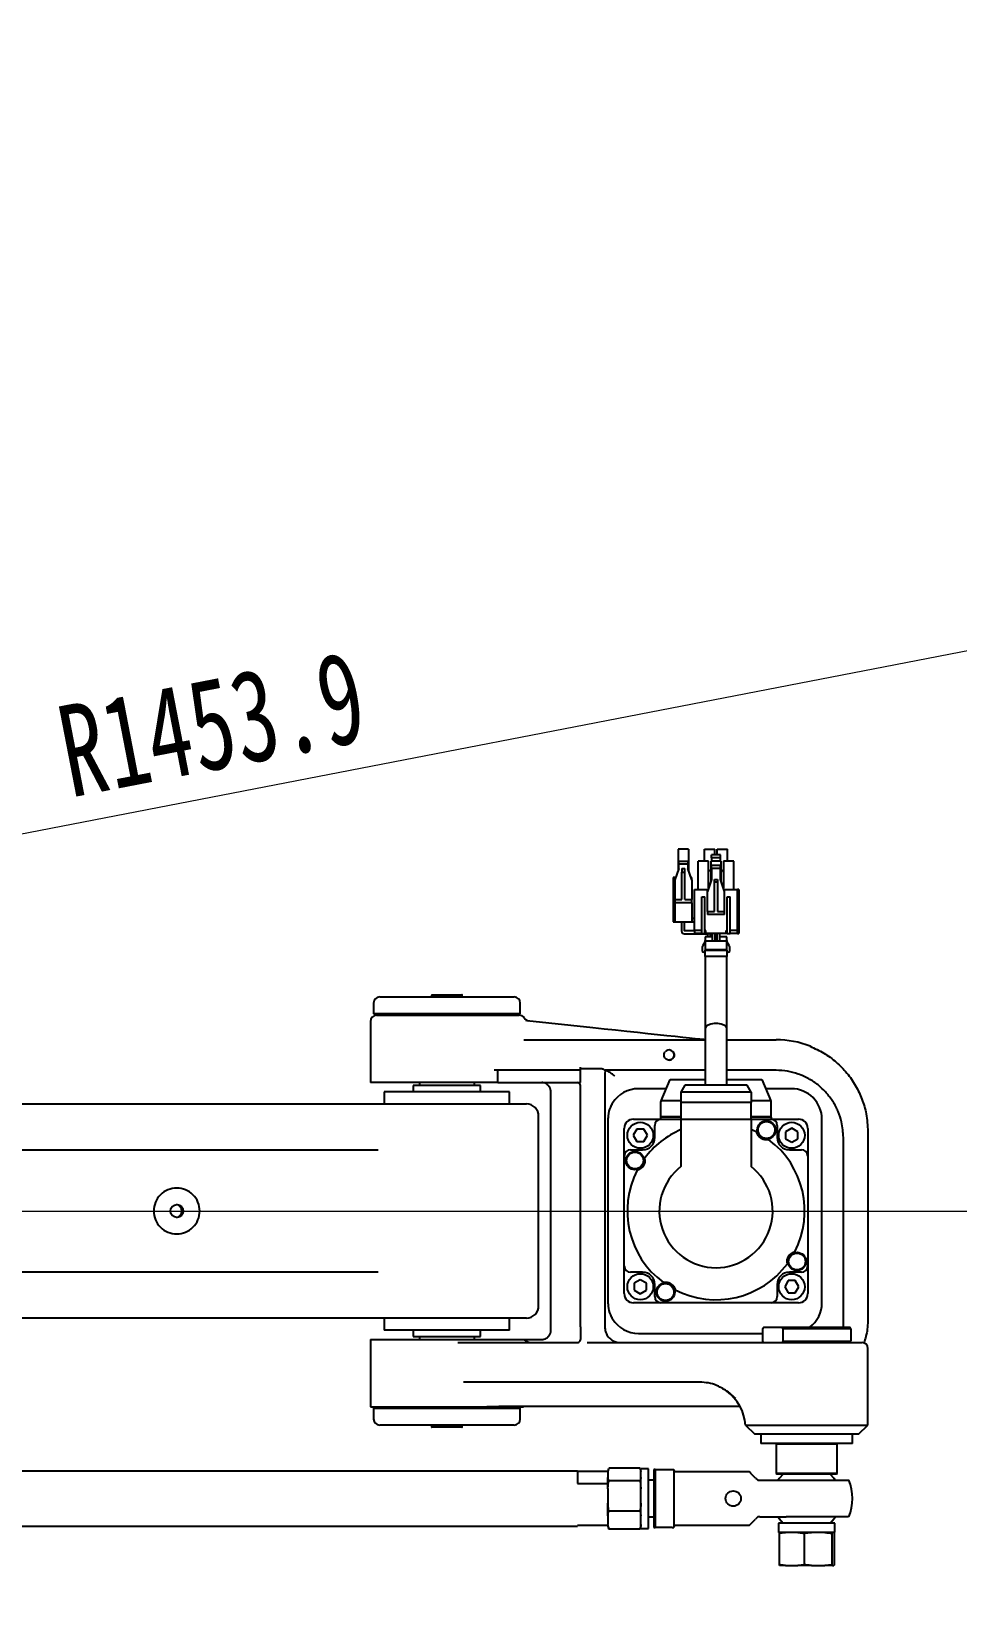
# Model space of a CAD drawing. Header units: millimetres. Extents: x 0 to 420, y 0 to 297.
# Drawn here: x 154.2 to 184.5, y 55.8 to 107.1 of the extents above; entities that cross this region are included whole.
import ezdxf

# ---------------------------------------------------------------- set-up
doc = ezdxf.new("R2010")
doc.units = ezdxf.units.MM
doc.layers.get('0').update_dxf_attribs({"lineweight": 18})
doc.layers.add('标注层', color=7, linetype='Continuous', lineweight=15)
doc.styles.add('SLDTEXTSTYLE6', font='', dxfattribs={"width": 0.7})
doc.styles.get('SLDTEXTSTYLE6').set_extended_font_data('宋体')
doc.dimstyles.new('SLDDIMSTYLE0', dxfattribs={"dimtxt": 3, "dimasz": 3, "dimexe": 0, "dimexo": 0.0625, "dimgap": 0.75, "dimtad": 1, "dimdec": 4, "dimlfac": 10, "dimzin": 12, "dimdsep": 46, "dimtxsty": 'SLDTEXTSTYLE6', "dimcen": 0.09, "dimdle": 6, "dimazin": 3, "dimtfac": 1, "dimtdec": 3, "dimtofl": 0, "dimtmove": 0, "dimatfit": 3, "dimfxl": 1, "dimfrac": 2, "dimtolj": 1, "dimarcsym": 0})
doc.dimstyles.new('SLDDIMSTYLE8', dxfattribs={"dimtxt": 3, "dimasz": 3, "dimexe": 0, "dimexo": 0.0625, "dimgap": 0.75, "dimtad": 1, "dimdec": 1, "dimlfac": 10, "dimrnd": 1e-09, "dimzin": 12, "dimdsep": 46, "dimtxsty": 'SLDTEXTSTYLE6', "dimcen": 0, "dimdle": 6, "dimadec": 0, "dimazin": 3, "dimtfac": 1, "dimtdec": 3, "dimtofl": 0, "dimtmove": 0, "dimatfit": 3, "dimfxl": 1, "dimfrac": 2, "dimtolj": 1, "dimarcsym": 0})

# ---------------------------------------------------------------- blocks, each defined once
blk = doc.blocks.new('*X27')
at = {"layer": '标注层', "transparency": 16777216}
blk.add_hatch(color=256, dxfattribs=at).paths.add_polyline_path([(233.011, 96.215), (229.978, 96.097), (230.154, 95.191)], flags=0)
blk.add_line((233.011, 96.215), (90.275, 68.561), dxfattribs=at)
at = {"layer": '标注层', "transparency": 16777216, "insert": (154.888, 85.018), "char_height": 3, "width": 21.26774, "attachment_point": 1, "rotation": 10.9646, "style": 'SLDTEXTSTYLE6'}
blk.add_mtext('R1453.9', dxfattribs=at)
blk = doc.blocks.new('*X28')
at = {"layer": '标注层', "transparency": 16777216}
for points in [[(64.149, 90.483), (66.517, 92.383), (65.836, 93.007)], [(124.38, 68.561), (124.71, 71.578), (123.788, 71.538)]]:
    blk.add_hatch(color=256, dxfattribs=at).paths.add_polyline_path(points, flags=0)
blk.add_arc((90.275, 68.561), 34.105, 0, 140, dxfattribs=at)
at = {"layer": '标注层', "transparency": 16777216, "insert": (99.161, 105.736), "char_height": 3, "width": 12.0331, "attachment_point": 1, "rotation": 340, "style": 'SLDTEXTSTYLE6'}
blk.add_mtext('140%%D', dxfattribs=at)
blk = doc.blocks.new('*X29')
at = {"layer": '标注层', "transparency": 16777216}
for points in [[(124.38, 68.561), (123.788, 65.584), (124.71, 65.544)], [(64.149, 46.639), (65.836, 44.115), (66.517, 44.739)]]:
    blk.add_hatch(color=256, dxfattribs=at).paths.add_polyline_path(points, flags=0)
blk.add_arc((90.275, 68.561), 34.105, 220, 360, dxfattribs=at)
at = {"layer": '标注层', "transparency": 16777216, "insert": (96.516, 38.654), "char_height": 3, "width": 12.0331, "attachment_point": 1, "rotation": 20, "style": 'SLDTEXTSTYLE6'}
blk.add_mtext('140%%D', dxfattribs=at)

msp = doc.modelspace()

# ---------------------------------------------------------------- linework, layer by layer
at = {"color": 161, "linetype": 'Continuous', "lineweight": 25, "true_color": 0x67adff}
for p, q in [((175.33315555, 80.39092346), (175.33315555, 79.6941541)), ((175.67815915, 80.39092346), (175.33315555, 80.39092346)), ((175.67815915, 80.39092346), (175.67815915, 79.69134673)), ((176.19515792, 80.00237941), (176.19515792, 80.39092346)), ((176.19515792, 80.39092346), (176.54065624, 80.39092346)), ((176.72515646, 80.21092339), (176.42516032, 80.21092339)), ((176.42516032, 80.11092394), (176.42516032, 80.21092339)), ((176.42516032, 80.11092394), (176.42516032, 80.00237941)), ((176.72515646, 80.11092394), (176.42516032, 80.11092394)), ((176.54065624, 80.21092339), (176.54065624, 80.39092346)), ((176.60966054, 80.21092339), (176.60966054, 80.39092346)), ((176.60966054, 80.39092346), (176.95515886, 80.39092346)), ((176.72515646, 80.11092394), (176.72515646, 80.21092339)), ((176.72515646, 80.00237941), (176.72515646, 80.11092394)), ((176.95515886, 80.00237941), (176.95515886, 80.39092346)), ((175.35515562, 79.75592389), (175.22515789, 79.39092367)), ((175.65515772, 79.9909234), (175.35515562, 79.9909234)), ((175.35515562, 79.90592345), (175.35515562, 79.9909234)), ((175.65515772, 79.90592345), (175.35515562, 79.90592345)), ((175.35515562, 79.75592389), (175.35515562, 79.90592345)), ((175.45516029, 79.75592389), (175.55515901, 79.75592389)), ((175.45516029, 79.75592389), (175.45516029, 79.64292391)), ((175.45516029, 79.64292391), (175.55515901, 79.64292391)), ((175.45516029, 78.74092384), (175.45516029, 79.64292391)), ((175.55515901, 79.64292391), (175.55515901, 79.75592389)), ((175.55515901, 78.74092384), (175.55515901, 79.64292391)), ((175.65515772, 79.9909234), (175.65515772, 79.90592345)), ((175.65515772, 79.90592345), (175.65515772, 79.75592389)), ((175.78515545, 79.39092367), (175.65515772, 79.75592389)), ((176.33265987, 80.00237941), (175.98865763, 80.00237941)), ((175.98865763, 79.07237931), (175.98865763, 80.00237941)), ((176.33265987, 79.11776378), (176.33265987, 80.00237941)), ((176.33265987, 79.64575364), (176.34616033, 79.66792359)), ((176.40265957, 79.73086014), (176.34616033, 79.66792359)), ((176.74765721, 80.00237941), (176.40265957, 80.00237941)), ((176.40265957, 80.00237941), (176.40265957, 79.33314814)), ((176.72515646, 79.85737919), (176.42516032, 79.85737919)), ((176.42516032, 79.75737899), (176.42516032, 79.85737919)), ((176.42516032, 79.75737899), (176.42516032, 79.40237894)), ((176.72515646, 79.75737899), (176.42516032, 79.75737899)), ((176.72515646, 79.75737899), (176.72515646, 79.85737919)), ((176.72515646, 79.40237894), (176.72515646, 79.75737899)), ((176.74765721, 79.33314814), (176.74765721, 80.00237941)), ((176.80415646, 79.66792359), (176.74765721, 79.73086014)), ((176.81765691, 79.64575364), (176.80415646, 79.66792359)), ((176.81765691, 80.00237941), (176.81765691, 79.11776378)), ((177.16165915, 80.00237941), (176.81765691, 80.00237941)), ((177.16165915, 79.07237931), (177.16165915, 80.00237941)), ((175.17515555, 79.46092337), (175.17515555, 78.02092358)), ((175.22515789, 79.46092337), (175.17515555, 79.46092337)), ((175.25009051, 79.46092337), (175.22515789, 79.46092337)), ((175.22515789, 79.39092367), (175.22515789, 79.46092337)), ((175.22515789, 79.39092367), (175.22515789, 78.74092384)), ((175.78515545, 79.46092337), (175.76022879, 79.46092337)), ((175.78515545, 79.39092367), (175.78515545, 79.46092337)), ((175.78515545, 79.39092367), (175.78515545, 78.74092384)), ((175.87515846, 79.07237931), (176.29515663, 79.07237931)), ((175.87515846, 77.73237898), (175.87515846, 79.07237931)), ((176.42516032, 79.40237894), (176.29515663, 79.00237962)), ((176.29515663, 79.07237931), (176.31790772, 79.07237931)), ((176.29515663, 79.00237962), (176.29515663, 79.07237931)), ((176.52515903, 79.31537925), (176.52515903, 79.40237894)), ((176.52515903, 79.40237894), (176.62515775, 79.40237894)), ((176.52515903, 78.35237905), (176.52515903, 79.31537925)), ((176.62515775, 79.31537925), (176.52515903, 79.31537925)), ((176.62515775, 79.40237894), (176.62515775, 79.31537925)), ((176.62515775, 79.31537925), (176.62515775, 78.35237905)), ((176.85516015, 79.00237962), (176.72515646, 79.40237894)), ((176.83240906, 79.07237931), (176.85516015, 79.07237931)), ((176.85516015, 79.00237962), (176.85516015, 79.07237931)), ((176.85516015, 79.07237931), (177.27515832, 79.07237931)), ((177.27515832, 77.73237898), (177.27515832, 79.07237931)), ((177.32516066, 79.07237931), (177.27515832, 79.07237931)), ((177.32516066, 79.07237931), (177.32516066, 77.63237952)), ((175.22515789, 78.74092384), (175.22515789, 78.64092364)), ((175.22515789, 78.74092384), (175.45516029, 78.74092384)), ((175.78515545, 78.64092364), (175.22515789, 78.64092364)), ((175.22515789, 78.64092364), (175.22515789, 78.02092358)), ((175.55515901, 78.74092384), (175.78515545, 78.74092384)), ((175.78515545, 78.64092364), (175.78515545, 78.74092384)), ((175.78515545, 78.64092364), (175.78515545, 78.02092358)), ((176.11215845, 78.83237897), (176.21215716, 78.83237897)), ((176.11215845, 78.78237962), (176.11215845, 78.83237897)), ((176.11215845, 77.63237952), (176.11215845, 78.78237962)), ((176.21215716, 78.78237962), (176.21215716, 78.83237897)), ((176.21215716, 77.63237952), (176.21215716, 78.78237962)), ((176.29515663, 78.35237905), (176.29515663, 79.00237962)), ((176.85516015, 78.35237905), (176.85516015, 79.00237962)), ((176.93815962, 78.83237897), (177.03815833, 78.83237897)), ((176.93815962, 78.78237962), (176.93815962, 78.83237897)), ((176.93815962, 77.63237952), (176.93815962, 78.78237962)), ((177.03815833, 78.78237962), (177.03815833, 78.83237897)), ((177.03815833, 77.63237952), (177.03815833, 78.78237962)), ((175.17515555, 78.02092358), (175.22515789, 78.02092358)), ((175.22515789, 78.02092358), (175.78515545, 78.02092358)), ((175.44815675, 78.02092358), (175.44815675, 77.72192358)), ((175.54815546, 77.72192358), (175.54815546, 78.02092358)), ((175.87515846, 78.12092378), (175.78515545, 78.12092378)), ((175.78515545, 78.02092358), (175.87515846, 78.02092358)), ((176.29515663, 78.35237905), (176.29515663, 78.25237959)), ((176.29515663, 78.35237905), (176.52515903, 78.35237905)), ((176.85516015, 78.25237959), (176.29515663, 78.25237959)), ((176.62515775, 78.35237905), (176.85516015, 78.35237905)), ((176.85516015, 78.25237959), (176.85516015, 78.35237905)), ((175.87515846, 77.72092371), (175.54915682, 77.72092371)), ((175.54915682, 77.62092351), (176.2991561, 77.62092351)), ((176.11215845, 77.73237898), (175.87515846, 77.73237898)), ((175.87515846, 77.73237898), (175.87515846, 77.63237952)), ((176.11215845, 77.63237952), (175.87515846, 77.63237952)), ((176.11215845, 77.63237952), (176.21215716, 77.63237952)), ((176.24516026, 77.73237898), (176.21215716, 77.73237898)), ((176.24516026, 77.63237952), (176.21215716, 77.63237952)), ((176.22515694, 77.52092331), (176.22515694, 77.40120142)), ((176.45015851, 77.52092331), (176.22515694, 77.52092331)), ((176.24516026, 77.63237952), (176.24516026, 77.73237898)), ((176.90515653, 77.63237952), (176.24516026, 77.63237952)), ((176.2991561, 77.62092351), (176.2991561, 77.63237952)), ((176.30015746, 77.62092351), (176.30015746, 77.52092331)), ((176.40015617, 77.62092351), (176.30015746, 77.62092351)), ((176.40015617, 77.62092351), (176.39950648, 77.63237952)), ((176.40015617, 77.52092331), (176.40015617, 77.62092351)), ((176.45015851, 77.63237952), (176.45015851, 77.38237902)), ((176.55015722, 77.38237902), (176.55015722, 77.63237952)), ((176.60015956, 77.52092331), (176.55015722, 77.52092331)), ((176.60015956, 77.63237952), (176.60015956, 77.38237902)), ((176.70015827, 77.38237902), (176.70015827, 77.63237952)), ((176.92515985, 77.52092331), (176.70015827, 77.52092331)), ((176.93815962, 77.73237898), (176.90515653, 77.73237898)), ((176.90515653, 77.63237952), (176.90515653, 77.73237898)), ((176.93815962, 77.63237952), (176.90515653, 77.63237952)), ((176.92515985, 77.40120142), (176.92515985, 77.52092331)), ((176.93815962, 77.63237952), (177.03815833, 77.63237952)), ((177.27515832, 77.73237898), (177.03815833, 77.73237898)), ((177.27515832, 77.63237952), (177.03815833, 77.63237952)), ((177.27515832, 77.63237952), (177.27515832, 77.73237898)), ((177.27515832, 77.63237952), (177.32516066, 77.63237952)), ((176.12515822, 77.19064578), (176.12515822, 77.07092389)), ((176.20836035, 77.3457311), (176.14195481, 77.24611609)), ((176.22515694, 77.09737941), (176.21515528, 77.08237915)), ((176.21515528, 77.08237915), (176.21515528, 76.88237949)), ((176.93515554, 77.08237915), (176.21515528, 77.08237915)), ((176.22515694, 77.38237902), (176.22515694, 77.09737941)), ((176.92515985, 77.38237902), (176.22515694, 77.38237902)), ((176.92515985, 77.09737941), (176.22515694, 77.09737941)), ((176.92515985, 77.09737941), (176.92515985, 77.38237902)), ((176.93515554, 77.08237915), (176.92515985, 77.09737941)), ((176.93515554, 76.88237949), (176.93515554, 77.08237915)), ((177.00836197, 77.24611609), (176.94195047, 77.3457311)), ((177.02515856, 77.07092389), (177.02515856, 77.19064578)), ((176.93515554, 76.88237949), (176.21515528, 76.88237949)), ((176.22515694, 76.88237949), (176.22515694, 74.6323794)), ((176.92515985, 74.6323794), (176.92515985, 76.88237949)), ((165.57515994, 75.56092366), (169.97515694, 75.56092366)), ((167.27515594, 75.62292366), (167.27515594, 75.56092366)), ((167.28515759, 75.63292383), (167.77512566, 75.63292383)), ((167.77512566, 75.63292383), (168.26515928, 75.63292383)), ((168.27515498, 75.56092366), (168.27515498, 75.62292366)), ((165.37515655, 75.360924), (165.37515655, 75.01092329)), ((170.17516032, 75.01092329), (165.37515655, 75.01092329)), ((165.47515527, 74.96092393), (169.91568342, 74.96092393)), ((166.77515641, 75.01092329), (166.77515641, 74.96092393)), ((168.77516046, 74.96092393), (168.77516046, 75.01092329)), ((169.91568342, 74.96092393), (170.05163566, 74.96092393)), ((170.17516032, 75.01092329), (170.17516032, 75.360924)), ((165.27515784, 74.76092353), (165.27515784, 72.76092357)), ((170.34914032, 74.7968994), (170.38727537, 74.78958405)), ((170.38727537, 74.78958405), (172.54724637, 74.55980144)), ((176.22515694, 74.6323794), (176.22515694, 74.541305)), ((176.22515694, 74.541305), (176.22515694, 72.67463691)), ((176.92515985, 74.541305), (176.92515985, 74.6323794)), ((176.92515985, 72.67463691), (176.92515985, 74.541305)), ((170.28530971, 74.1609238), (176.22515694, 74.1609238)), ((176.92515985, 74.1609238), (178.54085103, 74.1609238)), ((169.44458619, 72.76092357), (169.44458619, 73.16092364)), ((172.14084998, 73.16092364), (169.62726847, 73.16092364)), ((172.14084998, 73.16092364), (172.14084998, 73.265874)), ((172.85297647, 73.21272194), (172.14084998, 73.21272194)), ((172.14084998, 72.76092357), (172.14084998, 73.16092364)), ((172.94673458, 73.16092364), (172.94084564, 73.03649447)), ((172.94084564, 73.03649447), (172.94084564, 69.08935075)), ((176.22515694, 73.16092364), (172.94659749, 73.16092364)), ((172.94673458, 73.16092364), (172.95532361, 73.16092364)), ((174.78337422, 72.16092347), (175.07103816, 72.86092377)), ((175.07103816, 72.86092377), (176.22515694, 72.86092377)), ((178.54085103, 73.16092364), (176.92515985, 73.16092364)), ((176.92515985, 72.86092377), (178.07927862, 72.86092377)), ((178.07927862, 72.86092377), (178.3669366, 72.16092347)), ((169.44458619, 72.76092357), (165.27515784, 72.76092357)), ((165.72515503, 72.46092371), (165.72515503, 72.06092364)), ((169.82515589, 72.46092371), (165.72515503, 72.46092371)), ((166.6751577, 72.66092374), (166.6751577, 72.46092371)), ((168.87515918, 72.66092374), (166.6751577, 72.66092374)), ((166.87515512, 72.76092357), (166.87515512, 72.66092374)), ((168.67515579, 72.66092374), (168.67515579, 72.76092357)), ((168.87515918, 72.46092371), (168.87515918, 72.66092374)), ((169.44458619, 72.76092357), (172.14084998, 72.76092357)), ((169.82515589, 72.06092364), (169.82515589, 72.46092371)), ((171.17515937, 64.66092355), (171.17515937, 72.46092371)), ((172.14084998, 69.08935075), (172.14084998, 72.66092374)), ((174.94775787, 72.56092354), (174.04084936, 72.56092354)), ((175.55754915, 72.67463691), (175.43015614, 72.44165204)), ((177.72016064, 72.44165204), (175.43015614, 72.44165204)), ((175.43015614, 72.44165204), (175.43015614, 72.11092374)), ((177.59276763, 72.67463691), (175.55754915, 72.67463691)), ((177.72016064, 72.44165204), (177.59276763, 72.67463691)), ((177.72016064, 72.44165204), (177.72016064, 72.11092374)), ((179.04085055, 72.56092354), (178.20255891, 72.56092354)), ((132.5634344, 72.06092364), (164.69398275, 72.06092364)), ((164.69398275, 72.06092364), (165.80622927, 72.06092364)), ((165.80622927, 72.06092364), (170.37515775, 72.06092364)), ((174.78337422, 72.16092347), (174.7751607, 72.14092351)), ((174.7751607, 71.64092361), (174.7751607, 72.14092351)), ((175.43015614, 72.16092347), (174.78337422, 72.16092347)), ((177.72016064, 72.11092374), (175.43015614, 72.11092374)), ((175.43015614, 72.11092374), (175.43015614, 71.56092356)), ((178.3669366, 72.16092347), (177.72016064, 72.16092347)), ((177.72016064, 71.56092356), (177.72016064, 72.11092374)), ((178.37515608, 72.14092351), (178.3669366, 72.16092347)), ((178.37515608, 71.64092361), (178.37515608, 72.14092351)), ((170.77515856, 65.46092368), (170.77515856, 71.66092358)), ((173.04085031, 71.56092356), (173.04085031, 65.56092369)), ((173.87516037, 71.56092356), (174.7751607, 71.56092356)), ((174.57515732, 70.96092365), (174.57515732, 71.36092371)), ((175.43015614, 71.64092361), (174.7751607, 71.64092361)), ((174.7751607, 71.56092356), (174.7751607, 71.63092363)), ((175.43015614, 71.63092363), (174.7751607, 71.63092363)), ((174.7751607, 71.56092356), (175.43015614, 71.56092356)), ((174.7851564, 71.64092361), (174.7851564, 71.63092363)), ((175.43015614, 71.56092356), (175.43015614, 70.01881906)), ((175.43015614, 71.56092356), (177.72016064, 71.56092356)), ((178.37515608, 71.64092361), (177.72016064, 71.64092361)), ((178.37515608, 71.63092363), (177.72016064, 71.63092363)), ((177.72016064, 71.56092356), (177.72016064, 70.01881906)), ((177.72016064, 71.56092356), (178.37515608, 71.56092356)), ((178.36516038, 71.63092363), (178.36516038, 71.64092361)), ((178.37515608, 71.63092363), (178.37515608, 71.56092356)), ((178.37515608, 71.56092356), (179.27515641, 71.56092356)), ((178.57515946, 71.36092371), (178.57515946, 70.96092365)), ((180.0408496, 65.56092369), (180.0408496, 71.56092356)), ((173.57515827, 70.36092355), (173.57515827, 71.2609237)), ((173.98578659, 71.23411725), (173.87128607, 71.03579733)), ((173.87128607, 71.03579733), (173.98578659, 70.83747759)), ((174.21478168, 71.23411725), (173.98578659, 71.23411725)), ((173.98578659, 70.83747759), (174.21478168, 70.83747759)), ((174.3292822, 71.03579733), (174.21478168, 71.23411725)), ((174.21478168, 70.83747759), (174.3292822, 71.03579733)), ((179.05002967, 71.26479744), (178.85171309, 71.15029729)), ((178.85171309, 71.15029729), (178.85171309, 70.92129736)), ((178.85171309, 70.92129736), (179.05002967, 70.8067974)), ((179.2483522, 71.15029729), (179.05002967, 71.26479744)), ((179.05002967, 70.8067974), (179.2483522, 70.92129736)), ((179.2483522, 70.92129736), (179.2483522, 71.15029729)), ((179.57515851, 71.2609237), (179.57515851, 70.36092355)), ((180.74084655, 64.76092375), (180.74084655, 70.96092365)), ((181.54084817, 71.16092368), (181.54084817, 64.96092378)), ((132.56370858, 70.56092358), (165.52799479, 70.56092358)), ((173.57515827, 66.7609237), (173.57515827, 70.36092355)), ((173.7751557, 70.56092358), (174.17515651, 70.56092358)), ((178.97516027, 70.56092358), (179.37515512, 70.56092358)), ((179.57515851, 70.36092355), (179.57515851, 66.7609237)), ((158.93987552, 69.31092361), (158.93616215, 69.31092361)), ((172.14084998, 67.60442647), (172.14084998, 69.08935075)), ((172.94084564, 69.08935075), (172.94084564, 67.60442647)), ((158.93616215, 67.81092364), (158.93987552, 67.81092364)), ((172.14084998, 64.77452367), (172.14084998, 67.60442647)), ((172.94084564, 67.60442647), (172.94084564, 64.77599925)), ((173.57515827, 65.86092356), (173.57515827, 66.7609237)), ((179.57515851, 66.7609237), (179.57515851, 65.86092356)), ((165.52799479, 66.56092367), (132.46377841, 66.56092367)), ((174.17515651, 66.56092367), (173.7751557, 66.56092367)), ((174.10028115, 66.31504986), (173.90196458, 66.20054989)), ((173.90196458, 66.20054989), (173.90196458, 65.97154996)), ((174.29860369, 66.20054989), (174.10028115, 66.31504986)), ((174.29860369, 65.97154996), (174.29860369, 66.20054989)), ((178.93552915, 66.28436967), (178.82102862, 66.08604993)), ((179.16453019, 66.28436967), (178.93552915, 66.28436967)), ((179.37515512, 66.56092367), (178.97516027, 66.56092367)), ((179.27903071, 66.08604993), (179.16453019, 66.28436967)), ((173.90196458, 65.97154996), (174.10028115, 65.85704981)), ((174.10028115, 65.85704981), (174.29860369, 65.97154996)), ((174.57515732, 65.76092354), (174.57515732, 66.16092361)), ((178.57515946, 66.16092361), (178.57515946, 65.76092354)), ((178.82102862, 66.08604993), (178.93552915, 65.88773)), ((178.93552915, 65.88773), (179.16453019, 65.88773)), ((179.16453019, 65.88773), (179.27903071, 66.08604993)), ((174.7751607, 65.56092369), (173.87516037, 65.56092369)), ((178.37515608, 65.56092369), (174.7751607, 65.56092369)), ((179.27515641, 65.56092369), (178.37515608, 65.56092369)), ((164.69398275, 65.06092361), (116.08969406, 65.06092361)), ((165.80622927, 65.06092361), (164.69398275, 65.06092361)), ((165.72515503, 65.06092361), (165.72515503, 64.66092355)), ((169.82515589, 64.66092355), (165.72515503, 64.66092355)), ((170.37515775, 65.06092361), (165.80622927, 65.06092361)), ((166.6751577, 64.66092355), (166.6751577, 64.46092351)), ((168.87515918, 64.46092351), (168.87515918, 64.66092355)), ((169.82515589, 64.66092355), (169.82515589, 65.06092361)), ((172.14084998, 64.77452367), (172.14084998, 64.36092368)), ((172.94084564, 64.77599925), (172.94084564, 64.76092375)), ((178.09245125, 64.71092365), (178.14105884, 64.76092375)), ((178.09245125, 64.71092365), (178.09245125, 64.31092358)), ((178.14085022, 64.76092375), (178.12830344, 64.7483807)), ((178.14105884, 64.76092375), (178.72831956, 64.76092375)), ((178.72831956, 64.76092375), (178.77692715, 64.71092365)), ((178.72831956, 64.76092375), (180.94064132, 64.76092375)), ((180.9892489, 64.71092365), (178.77692715, 64.71092365)), ((178.77692715, 64.31092358), (178.77692715, 64.71092365)), ((180.9892489, 64.71092365), (180.94064132, 64.76092375)), ((180.95339075, 64.7483807), (180.94084993, 64.76092375)), ((180.9892489, 64.71092365), (180.9892489, 64.31092358)), ((165.27515784, 64.36092368), (165.27515784, 62.16092332)), ((165.27515784, 64.36092368), (167.47747198, 64.36092368)), ((166.6751577, 64.46092351), (168.87515918, 64.46092351)), ((166.87515512, 64.46092351), (166.87515512, 64.36092368)), ((167.47747198, 64.36092368), (168.0942072, 64.36092368)), ((168.0942072, 64.36092368), (168.34949389, 64.36092368)), ((168.13249126, 64.26092348), (172.04085127, 64.26092348)), ((168.34949389, 64.36092368), (170.27515903, 64.36092368)), ((168.67515579, 64.36092368), (168.67515579, 64.46092351)), ((170.27515903, 64.36092368), (170.87515727, 64.36092368)), ((172.35813871, 64.26092348), (178.32102314, 64.26092348)), ((174.04084936, 64.56092372), (178.09245125, 64.56092372)), ((178.12841073, 64.27393406), (178.09245125, 64.31092358)), ((178.12830344, 64.27346653), (178.14085022, 64.26092348)), ((178.32102314, 64.26092348), (181.34085074, 64.26092348)), ((178.77692715, 64.31092358), (178.72831956, 64.26092348)), ((178.77692715, 64.31092358), (180.9892489, 64.31092358)), ((180.94084993, 64.26092348), (180.95339075, 64.27346653)), ((180.94880119, 64.26931693), (180.9892489, 64.31092358)), ((181.54084817, 61.5609236), (181.54084817, 64.06092345)), ((176.11373201, 62.96092345), (168.32018629, 62.96092345)), ((176.78961292, 62.76067271), (176.83065668, 62.7361521)), ((165.27515784, 62.16092332), (169.07845274, 62.16092332)), ((165.37515655, 62.11092397), (165.37515655, 61.76092326)), ((165.37515655, 62.11092397), (170.17516032, 62.11092397)), ((166.77515641, 62.16092332), (166.77515641, 62.11092397)), ((168.77516046, 62.11092397), (168.77516046, 62.16092332)), ((169.95809809, 62.16092332), (169.42849294, 62.16092332)), ((177.36217514, 62.17092349), (169.46763531, 62.17092349)), ((170.00768319, 62.16092332), (170.27515903, 62.16092332)), ((170.17516032, 61.76092326), (170.17516032, 62.11092397)), ((170.27515903, 62.16092332), (170.27515903, 62.17092349)), ((169.97515694, 61.5609236), (165.57515994, 61.5609236)), ((167.27515594, 61.5609236), (167.27515594, 61.49892359)), ((168.26515928, 61.48892342), (167.28515759, 61.48892342)), ((168.27515498, 61.49892359), (168.27515498, 61.5609236)), ((177.53726974, 61.56450435), (177.84084812, 61.26092373)), ((177.53726974, 61.56450435), (178.08734909, 61.56450435)), ((181.24084607, 61.26092373), (177.84084812, 61.26092373)), ((178.04084555, 61.26092373), (178.04084555, 60.96092387)), ((178.08734909, 61.56450435), (178.10763255, 61.56372427)), ((178.10763255, 61.56372427), (178.18548814, 61.5609236)), ((178.18548814, 61.5609236), (181.54084817, 61.5609236)), ((181.04084865, 60.96092387), (181.04084865, 61.26092373)), ((181.24084607, 61.26092373), (181.54084817, 61.5609236)), ((181.04084865, 60.96092387), (178.04084555, 60.96092387)), ((178.56584922, 60.96092387), (178.54085103, 60.93592345)), ((178.54085103, 60.93592345), (178.54085103, 59.98592376)), ((179.55057159, 60.93592345), (178.54085103, 60.93592345)), ((180.54084912, 60.93592345), (179.55057159, 60.93592345)), ((180.54084912, 60.93592345), (180.51585093, 60.96092387)), ((180.54084912, 59.98592376), (180.54084912, 60.93592345)), ((172.04016582, 60.06092354), (127.04016701, 60.06092354)), ((172.04016582, 60.06092354), (172.04016582, 59.64999273)), ((173.04017082, 60.04716679), (172.04016582, 60.04716679)), ((173.05637136, 60.121385), (173.04017082, 60.06092354)), ((173.04017082, 60.04979833), (173.04017082, 60.06092354)), ((173.04017082, 60.04979833), (173.04017082, 59.85045358)), ((174.09297362, 60.15782057), (173.06736246, 60.15782057)), ((174.09297362, 60.15782057), (174.12016526, 60.04979833)), ((174.12016526, 60.06092354), (174.10321966, 60.12417897)), ((174.37017098, 60.13592332), (174.12016526, 60.13592332)), ((174.12016526, 58.18592384), (174.12016526, 60.13592332)), ((174.37017098, 58.18592384), (174.37017098, 60.13592332)), ((174.54084888, 60.11092364), (174.54084888, 58.21092351)), ((174.59085122, 60.11092364), (174.54084888, 60.11092364)), ((174.59085122, 60.11092364), (174.59085122, 58.21092351)), ((174.59085122, 60.11092364), (175.14084712, 60.11092364)), ((175.19084946, 60.11092364), (175.19084946, 58.21092351)), ((177.66584888, 60.03592386), (175.24084583, 60.03592386)), ((172.04016582, 59.64999273), (173.04017082, 59.64999273)), ((173.06736246, 59.74243133), (173.04017082, 59.85045358)), ((173.04017082, 59.48318689), (173.04017082, 59.85045358)), ((174.09297362, 59.74243133), (173.06736246, 59.74243133)), ((174.09297362, 59.74243133), (174.12016526, 59.48318689)), ((174.54084888, 59.76092367), (174.37017098, 59.76092367)), ((177.86975041, 59.83202457), (177.94084683, 59.76092367)), ((177.94084683, 59.76092367), (178.00438539, 59.76092367)), ((178.00438539, 59.76092367), (178.86765734, 59.76092367)), ((178.54085103, 59.98592376), (178.56584922, 59.96092334)), ((178.54085103, 59.98592376), (179.55057159, 59.98592376)), ((179.55032721, 59.96092334), (178.56584922, 59.96092334)), ((180.51585093, 59.96092334), (179.55032721, 59.96092334)), ((179.55057159, 59.98592376), (180.54084912, 59.98592376)), ((180.51585093, 59.96092334), (180.54084912, 59.98592376)), ((173.04017082, 59.48961004), (173.04017082, 58.31524803)), ((173.06736246, 58.74553396), (173.04017082, 59.00477841)), ((173.04017082, 58.59431251), (173.04017082, 59.00477841)), ((174.09297362, 58.74553396), (173.06736246, 58.74553396)), ((174.09297362, 58.74553396), (174.12016526, 58.59431251)), ((174.37017098, 58.56092348), (174.54084888, 58.56092348)), ((177.94084683, 58.56092348), (177.86975041, 58.48982333)), ((178.00438539, 58.56092348), (177.94084683, 58.56092348)), ((178.00438539, 58.56092348), (178.86765734, 58.56092348)), ((127.04016701, 58.26092362), (172.04016582, 58.26092362)), ((172.04016582, 58.27468037), (172.04016582, 58.26092362)), ((173.04017082, 58.27468037), (172.04016582, 58.27468037)), ((173.06736246, 58.16402658), (173.04017082, 58.31524803)), ((173.04017082, 58.26092362), (173.04017082, 58.31524803)), ((173.04017082, 58.26092362), (173.05637136, 58.20046215)), ((173.0558528, 58.20774286), (173.06736246, 58.16402658)), ((174.09297362, 58.16402658), (173.06736246, 58.16402658)), ((174.09297362, 58.16402658), (174.10397664, 58.20773765)), ((174.10321966, 58.19766819), (174.12016526, 58.26092362)), ((174.12016526, 58.18592384), (174.37017098, 58.18592384)), ((174.54084888, 58.21092351), (174.59085122, 58.21092351)), ((175.14084712, 58.21092351), (174.59085122, 58.21092351)), ((175.24084583, 58.28592329), (177.66584888, 58.28592329)), ((178.62251535, 58.36092382), (178.62251535, 58.05092379)), ((180.45917884, 58.36092382), (178.62251535, 58.36092382)), ((180.45917884, 58.05092379), (178.62251535, 58.05092379)), ((178.63674894, 58.02372693), (178.85133162, 58.05092379)), ((178.63674894, 58.02372693), (178.63674894, 56.99812024)), ((179.46190372, 58.02372693), (179.69701425, 58.05092379)), ((179.46190372, 58.02372693), (179.46190372, 56.99812024)), ((180.3659989, 58.02372693), (180.3865327, 58.05092379)), ((180.3659989, 58.02372693), (180.3659989, 56.99812024)), ((180.44494525, 58.02372693), (180.44494525, 56.99812024)), ((180.45917884, 58.05092379), (180.45917884, 58.36092382)), ((178.63674894, 56.99812024), (178.65728274, 56.97092339)), ((178.85133162, 56.97092339), (178.65728274, 56.97092339)), ((178.85133162, 56.97092339), (179.24732104, 56.97092339)), ((179.46190372, 56.99812024), (179.24732104, 56.97092339)), ((179.69701425, 56.97092339), (179.24732104, 56.97092339)), ((179.69701425, 56.97092339), (180.13088838, 56.97092339)), ((180.3659989, 56.99812024), (180.13088838, 56.97092339)), ((180.3865327, 56.97092339), (180.13088838, 56.97092339)), ((180.3865327, 56.97092339), (180.42441741, 56.97092339)), ((180.44494525, 56.99812024), (180.42441741, 56.97092339))]:
    msp.add_line(p, q, dxfattribs=at)
for points in [[(172.54724637, 74.55980144), (172.92159334, 74.51997771), (173.29222098, 74.48054961), (173.65544573, 74.44190904), (174.00765553, 74.40443969), (174.34535757, 74.36851448), (174.66519013, 74.33448992), (174.9639763, 74.30270425), (175.23874775, 74.27347339), (175.4867746, 74.24708753), (175.70559517, 74.22380894), (175.89302793, 74.20386932), (176.04721919, 74.18746649), (176.16662518, 74.17476325), (176.22515694, 74.1685368)], [(176.92515985, 74.541305), (176.92396179, 74.55351985), (176.89567939, 74.60072226), (176.8326594, 74.64148625), (176.74173847, 74.67139362), (176.6327633, 74.68720413), (176.51754752, 74.68720413), (176.40857831, 74.67139362), (176.31765738, 74.64148625), (176.25463739, 74.60072226), (176.22635499, 74.55351985), (176.22515694, 74.541305)], [(177.86975041, 59.83202457), (177.78260246, 59.91916954), (177.7184023, 59.98337044), (177.67908708, 60.02268492), (177.66584888, 60.03592386)], [(178.77084747, 59.96092334), (178.6405398, 59.81138497), (178.61061827, 59.7679682)], [(180.47497407, 59.76197197), (180.44115439, 59.81138497), (180.31084672, 59.96092334)], [(177.66584888, 58.28592329), (177.67908708, 58.29916223), (177.7184023, 58.33847671), (177.78260246, 58.40267762), (177.86975041, 58.48982333)], [(178.60672012, 58.55987518), (178.6405398, 58.51046219), (178.77084747, 58.36092382)], [(180.31084672, 58.36092382), (180.44115439, 58.51046219), (180.47107593, 58.55387895)]]:
    msp.add_lwpolyline(points, dxfattribs=at)
for centre, radius in [((174.10028411, 71.03579736), 0.425), ((178.22515784, 71.21092363), 0.3), ((178.22515784, 71.21092363), 0.275), ((179.05003158, 71.03579736), 0.425), ((173.92515784, 70.21092363), 0.3), ((173.92515784, 70.21092363), 0.275), ((158.94164293, 68.56088618), 0.20994829), ((179.22515784, 66.91092363), 0.3), ((179.22515784, 66.91092363), 0.275), ((174.10028411, 66.08604989), 0.425), ((174.92515784, 65.91092363), 0.3), ((174.92515784, 65.91092363), 0.275), ((179.05003158, 66.08604989), 0.425), ((177.14084848, 59.16092363), 0.25)]:
    msp.add_circle(centre, radius, dxfattribs=at)
for centre, radius, start, end in [((175.54915784, 77.72192363), 0.101, 180, 270), ((175.54915784, 77.72192363), 0.001, 180.000000001, 270), ((176.22515784, 77.19064606), 0.1, 146.309932474, 180), ((176.17515784, 77.07092363), 0.05, 180, 270), ((176.12515784, 77.40120119), 0.1, 326.309932477, 0), ((177.02515784, 77.40120119), 0.1, 180, 213.690067523), ((176.97515784, 77.07092363), 0.05, 270, 0), ((176.92515784, 77.19064606), 0.1, 0, 33.690067526), ((165.57515784, 75.36092363), 0.2, 90, 180), ((167.28515784, 75.62292363), 0.01, 90, 180), ((168.26515784, 75.62292363), 0.01, 0, 90), ((169.97515784, 75.36092363), 0.2, 0, 90), ((165.47515784, 74.76092363), 0.2, 90, 180), ((170.14040272, 74.7609342), 0.19998908, 34.009183064, 90.055740778), ((170.47409107, 74.98145839), 0.1999817, 212.99461378, 263.903514786), ((178.54084848, 71.16092363), 3, 68.213210702, 90), ((175.03995054, 73.66092363), 0.165, 37.305200828, 142.694799172), ((175.03988743, 73.66092363), 0.165, 270, 90), ((172.04084848, 72.66092363), 0.1, 360, 90), ((174.04084848, 71.56092363), 1, 90, 148.299332586), ((179.04084848, 71.56092363), 1, 0, 90), ((170.37515784, 71.66092363), 0.4, 0, 90), ((173.87515784, 71.26092363), 0.3, 90, 180), ((174.77515784, 71.36092363), 0.2, 90, 180), ((178.37515784, 71.36092363), 0.2, 0, 90), ((179.27515784, 71.26092363), 0.3, 0, 90), ((174.17515784, 70.96092363), 0.4, 270, 0), ((176.57515784, 68.56092363), 2.9, 113.25522149, 143.565327716), ((176.57515784, 68.56092363), 2.9, 62.618458413, 66.74477851), ((176.57515784, 68.56092363), 2.9, 332.618458413, 53.565327716), ((178.97515784, 70.96092363), 0.4, 180, 270), ((173.77515784, 70.36092363), 0.2, 90, 180), ((179.37515784, 70.36092363), 0.2, 360, 90), ((176.57515784, 68.56092363), 2.9, 152.618458413, 233.565327716), ((176.57515784, 68.56092363), 1.85377567, 128.145334932, 51.854665068), ((158.9363931, 68.56120595), 0.74971769, 90.017650344, 180.021576191), ((158.93964955, 68.5612169), 0.74970675, 359.977587122, 89.982730684), ((158.89703476, 68.56098937), 0.20994239, 359.982057374, 83.876111843), ((158.9363931, 68.5606413), 0.74971769, 179.978423809, 269.982349656), ((158.89703476, 68.56085788), 0.20994239, 276.123888157, 0.017942626), ((158.93964955, 68.56063036), 0.74970675, 270.017269316, 0.022412878), ((173.77515784, 66.76092363), 0.2, 180, 270), ((176.57515784, 68.56092363), 2.9, 242.618458413, 323.565327716), ((179.37515784, 66.76092363), 0.2, 270, 0), ((174.17515784, 66.16092363), 0.4, 0, 90), ((178.97515784, 66.16092363), 0.4, 90, 180), ((173.87515784, 65.86092363), 0.3, 180, 270), ((174.77515784, 65.76092363), 0.2, 180, 270), ((178.37515784, 65.76092363), 0.2, 270, 0), ((179.27515784, 65.86092363), 0.3, 270, 0), ((170.37515784, 65.46092363), 0.4, 270, 360), ((179.04084848, 65.56092363), 1, 306.869897646, 0), ((174.04084848, 65.56092363), 1, 211.700667414, 270), ((170.57515784, 64.76092363), 0.5, 233.130102354, 270), ((172.04084848, 64.36092363), 0.1, 270, 287.348319906), ((181.34084848, 64.06092363), 0.2, 0, 90), ((176.04084848, 61.46092363), 1.5, 3.95963808, 53.574125481), ((165.57515784, 61.76092363), 0.2, 180, 270), ((169.97515784, 61.76092363), 0.2, 270, 0), ((167.28515784, 61.49892363), 0.01, 180, 270), ((168.26515784, 61.49892363), 0.01, 270, 360), ((175.24084848, 60.08592363), 0.05, 180, 270), ((179.54084848, 59.16092363), 1.5, 336.352653518, 23.646514652), ((175.24084848, 58.23592363), 0.05, 90, 180)]:
    msp.add_arc(centre, radius, start, end, dxfattribs=at)
for points, knots in [([(176.21515528, 77.02092378), (176.21101018, 77.02092378), (176.18287559, 77.02092378), (176.17871131, 77.02092378), (176.17516056, 77.02092378)], [0, 0, 0, 0, 0.005892454292, 0.039994716644, 0.039994716644, 0.039994716644, 0.039994716644]), ([(176.97515622, 77.02092378), (176.97160271, 77.02092378), (176.96743521, 77.02092378), (176.93930061, 77.02092378), (176.93515554, 77.02092378)], [0, 0, 0, 0, 0.034107382095, 0.040000677109, 0.040000677109, 0.040000677109, 0.040000677109]), ([(170.05163566, 74.96092393), (170.06672018, 74.96092393), (170.11318068, 74.96092393), (170.14675854, 74.96092393), (170.13684988, 74.96092393), (170.13522521, 74.96092393)], [0, 0, 0, 0, 0.026238063162, 0.080813547587, 0.091516971588, 0.091516971588, 0.091516971588, 0.091516971588]), ([(179.65430752, 73.94663802), (179.80464664, 73.87804293), (180.10964315, 73.73888245), (180.51324282, 73.43875571), (180.86706478, 73.07773014), (181.15123134, 72.66751478), (181.36259359, 72.21605502), (181.51058058, 71.71136287), (181.53021405, 71.35431328), (181.54084817, 71.16092368)], [0, 0, 0, 0, 0.4914738504, 0.9970645208, 1.4884741656, 1.994355687, 2.4799540293, 2.97961627, 3.5700444905, 3.5700444905, 3.5700444905, 3.5700444905]), ([(175.17119184, 73.76092373), (175.18098514, 73.74506145), (175.20057166, 73.71333699), (175.20788142, 73.65682326), (175.19732748, 73.60158097), (175.16874577, 73.55280751), (175.12571511, 73.51627721), (175.07299275, 73.49604097), (175.01655908, 73.4944008), (174.96276903, 73.51152178), (174.9176817, 73.5454869), (174.88635645, 73.59244964), (174.87234912, 73.64717881), (174.87727852, 73.70334685), (174.89399526, 73.74086388), (174.90680967, 73.75833915), (174.90870491, 73.76092373)], [0, 0, 0, 0, 0.05558260567, 0.11116485507, 0.16674653477, 0.22233769617, 0.27793801869, 0.33353484311, 0.38911583729, 0.44468576126, 0.50025767817, 0.55585402389, 0.61145387242, 0.66704694927, 0.72263045791, 0.7322780928, 0.7322780928, 0.7322780928, 0.7322780928]), ([(169.62726847, 73.16092364), (169.58038382, 73.16092364), (169.47711731, 73.16092364), (169.37436055, 73.16092364), (169.32307442, 73.16092364), (169.31661502, 73.16092364)], [0, 0, 0, 0, 0.13075458304, 0.28799549147, 0.3106534481, 0.3106534481, 0.3106534481, 0.3106534481]), ([(172.85297647, 73.21272194), (172.85903675, 73.21208564), (172.87338393, 73.21057927), (172.89703084, 73.19733736), (172.91956034, 73.18016198), (172.93699769, 73.16628404), (172.94443337, 73.16129731), (172.946182, 73.16099538), (172.94659749, 73.16092364)], [0, 0, 0, 0, 0.01304485968, 0.03088254617, 0.05952695654, 0.08328642251, 0.10270492874, 0.10875698636, 0.10875698636, 0.10875698636, 0.10875698636]), ([(173.27155009, 72.97130673), (173.27123811, 72.97153751), (173.25106426, 72.98646012), (173.19284487, 73.02893145), (173.10681181, 73.087238), (173.01247974, 73.14481697), (172.9757414, 73.15516988), (172.95532361, 73.16092364)], [0, 0, 0, 0, 0.00077132609, 0.04987682233, 0.14855600673, 0.24718644144, 0.37057780197, 0.37057780197, 0.37057780197, 0.37057780197]), ([(180.74084655, 70.96092365), (180.72947002, 71.13358093), (180.71043358, 71.42248968), (180.57684315, 71.8183437), (180.41038284, 72.13996576), (180.18805244, 72.43463152), (179.92083719, 72.68750758), (179.61132276, 72.89501316), (179.27404373, 73.04542555), (178.91279258, 73.14258548), (178.66600556, 73.15475304), (178.54085103, 73.16092364)], [0, 0, 0, 0, 0.5317975689, 0.8898608938, 1.258120152, 1.6181099457, 1.9887257148, 2.3497913713, 2.7214308463, 3.0824797586, 3.4539833195, 3.4539833195, 3.4539833195, 3.4539833195]), ([(171.03456989, 72.71506338), (171.00052285, 72.73151619), (170.94770963, 72.7570375), (170.89454865, 72.76090777), (170.87538377, 72.76092339), (170.87515727, 72.76092357)], [0, 0, 0, 0, 0.10760285893, 0.16691179655, 0.16762113382, 0.16762113382, 0.16762113382, 0.16762113382]), ([(171.1501135, 72.5809235), (171.1458231, 72.59000048), (171.13331043, 72.61647285), (171.1141992, 72.64320208), (171.08003592, 72.6826211), (171.05603286, 72.69974849), (171.03456989, 72.71506338)], [0, 0, 0, 0, 0.02639611627, 0.0769824759, 0.08783755794, 0.17955918713, 0.17955918713, 0.17955918713, 0.17955918713]), ([(171.17515937, 72.46092371), (171.17500395, 72.46875485), (171.17418686, 72.50992708), (171.16088515, 72.54915606), (171.1501135, 72.5809235)], [0, 0, 0, 0, 0.02342955501, 0.12318080519, 0.12318080519, 0.12318080519, 0.12318080519]), ([(173.19004074, 72.08640537), (173.16639928, 72.04385882), (173.09470969, 71.9148421), (173.04744282, 71.73705899), (173.04229945, 71.59964087), (173.04085031, 71.56092356)], [0, 0, 0, 0, 0.14442135278, 0.43793843382, 0.55307622573, 0.55307622573, 0.55307622573, 0.55307622573]), ([(178.29748527, 70.89407387), (178.27348255, 70.8902344), (178.21524329, 70.88091844), (178.1197263, 70.89761793), (178.02499379, 70.9475075), (177.95182177, 71.02505333), (177.91970879, 71.09317962), (177.91012547, 71.13119868), (177.90891067, 71.13601807)], [0, 0, 0, 0, 0.07371870194, 0.17886818267, 0.28410787434, 0.38768376875, 0.49217365608, 0.50734177292, 0.50734177292, 0.50734177292, 0.50734177292]), ([(174.24200908, 70.28325069), (174.24663951, 70.24778836), (174.25590611, 70.17681987), (174.22480782, 70.07091925), (174.16394518, 69.9824237), (174.08498379, 69.9215256), (174.02623077, 69.90294802), (174.0000619, 69.89467348)], [0, 0, 0, 0, 0.10774638685, 0.21562595765, 0.32052751753, 0.42400456402, 0.50710871826, 0.50710871826, 0.50710871826, 0.50710871826]), ([(178.9083077, 66.83859657), (178.90367715, 66.87405897), (178.89441031, 66.94502762), (178.92551004, 67.05092595), (178.98636508, 67.13942519), (179.06532857, 67.20032306), (179.12408398, 67.21889946), (179.15025488, 67.22717377)], [0, 0, 0, 0, 0.1077464172, 0.2156260184, 0.32052425076, 0.42400132641, 0.50711095467, 0.50711095467, 0.50711095467, 0.50711095467]), ([(174.85283152, 66.22777338), (174.87683218, 66.2316126), (174.93507103, 66.24092866), (175.03058796, 66.22423198), (175.12531779, 66.17433584), (175.19849565, 66.09679643), (175.23060795, 66.0286676), (175.24019131, 65.99064857), (175.24140612, 65.98582919)], [0, 0, 0, 0, 0.07371291899, 0.17886820645, 0.28410266397, 0.3876826245, 0.49217251202, 0.50734062889, 0.50734062889, 0.50734062889, 0.50734062889]), ([(173.04085031, 65.56092369), (173.04220678, 65.52352363), (173.04714899, 65.38725856), (173.09366922, 65.20928016), (173.16587399, 65.0790347), (173.19004074, 65.03544188)], [0, 0, 0, 0, 0.11120852458, 0.40518212655, 0.55307300557, 0.55307300557, 0.55307300557, 0.55307300557]), ([(171.11515537, 64.48092348), (171.13184629, 64.50727604), (171.16652433, 64.56202766), (171.17221018, 64.62714691), (171.17515937, 64.66092355)], [0, 0, 0, 0, 0.09267869162, 0.19255471833, 0.19255471833, 0.19255471833, 0.19255471833]), ([(172.94084564, 64.76092375), (172.9437034, 64.7213603), (172.94942372, 64.64216697), (172.9938235, 64.52635242), (173.06652552, 64.41923926), (173.17530507, 64.32991204), (173.30140738, 64.27387274), (173.3939877, 64.26096432), (173.44045774, 64.26092382), (173.44085113, 64.26092348)], [0, 0, 0, 0, 0.09140449118, 0.1829624732, 0.32359510783, 0.46441960858, 0.62389228162, 0.78341852939, 0.78478052179, 0.78478052179, 0.78478052179, 0.78478052179]), ([(181.54084817, 64.96092378), (181.53718603, 64.87174401), (181.52986077, 64.6933606), (181.48117924, 64.45518719), (181.43275098, 64.31661958), (181.40894309, 64.24849815)], [0, 0, 0, 0, 0.2454709713, 0.49100761272, 0.72844140382, 0.72844140382, 0.72844140382, 0.72844140382]), ([(170.87515727, 64.36092368), (170.89750802, 64.36231344), (170.92446876, 64.36398984), (170.97877008, 64.3774804), (171.00855269, 64.39312085), (171.03456989, 64.40678387)], [0, 0, 0, 0, 0.0637611073, 0.07691224587, 0.16778049995, 0.16778049995, 0.16778049995, 0.16778049995]), ([(171.03456989, 64.40678387), (171.04379385, 64.41299853), (171.06760789, 64.42904329), (171.09507167, 64.45530821), (171.11089195, 64.47548581), (171.11515537, 64.48092348)], [0, 0, 0, 0, 0.03478238233, 0.08979970868, 0.1100960417, 0.1100960417, 0.1100960417, 0.1100960417]), ([(172.07066551, 64.26547281), (172.08651546, 64.27381304), (172.12241009, 64.29270077), (172.13884253, 64.32742213), (172.14052701, 64.35553372), (172.14084998, 64.36092368)], [0, 0, 0, 0, 0.04930908299, 0.111667939, 0.12646055078, 0.12646055078, 0.12646055078, 0.12646055078]), ([(177.2218062, 62.43636607), (177.15629597, 62.49478251), (176.97803881, 62.65373705), (176.69987605, 62.82084692), (176.39219816, 62.93950552), (176.20650867, 62.95378764), (176.11373201, 62.96092345)], [0, 0, 0, 0, 0.2468189484, 0.6716087199, 0.9629938338, 1.2539518879, 1.2539518879, 1.2539518879, 1.2539518879]), ([(169.42849294, 62.16092332), (169.42025679, 62.16092332), (169.38440138, 62.16092332), (169.27700798, 62.16092332), (169.16435678, 62.16092332), (169.09376978, 62.16092332), (169.07845274, 62.16092332)], [0, 0, 0, 0, 0.02731852819, 0.11892909599, 0.29989017713, 0.35004019737, 0.35004019737, 0.35004019737, 0.35004019737]), ([(169.96926204, 62.15865239), (169.9688702, 62.15822935), (169.96721309, 62.15644027), (169.98681448, 62.17044397), (170.0027122, 62.16949212), (170.00899449, 62.16911598)], [0, 0, 0, 0, 0.006857025204, 0.028999000856, 0.043465582745, 0.043465582745, 0.043465582745, 0.043465582745]), ([(173.04017082, 60.04979833), (173.04113136, 60.05515949), (173.04760082, 60.0912683), (173.05827397, 60.12721282), (173.06736246, 60.15782057)], [0, 0, 0, 0, 0.01654830981, 0.11145729141, 0.11145729141, 0.11145729141, 0.11145729141]), ([(175.14084712, 60.11092364), (175.14386601, 60.11092364), (175.15056254, 60.11092364), (175.16125713, 60.11092364), (175.1738993, 60.11092364), (175.18804205, 60.11092364), (175.18972649, 60.11092364), (175.19084946, 60.11092364)], [0, 0, 0, 0, 0.003529360816, 0.007828869282, 0.014354819209, 0.02623709206, 0.050002336502, 0.050002336502, 0.050002336502, 0.050002336502]), ([(173.04017082, 59.48318689), (173.04059946, 59.48905332), (173.04693135, 59.57571348), (173.05750479, 59.66199273), (173.06736246, 59.74243133)], [0, 0, 0, 0, 0.01764738415, 0.26069121909, 0.26069121909, 0.26069121909, 0.26069121909]), ([(174.12016526, 59.85045358), (174.11920472, 59.8450924), (174.11273495, 59.80898198), (174.102062, 59.77303846), (174.09297362, 59.74243133)], [0, 0, 0, 0, 0.01654762885, 0.1114572943, 0.1114572943, 0.1114572943, 0.1114572943]), ([(178.86765734, 59.76092367), (178.93692966, 59.76092367), (179.07547238, 59.76092367), (179.30145509, 59.76092367), (179.53296908, 59.76092367), (179.76507664, 59.76092367), (179.99059155, 59.76092367), (180.20362569, 59.76092367), (180.39744396, 59.76092367), (180.56749959, 59.76092367), (180.70760955, 59.76092367), (180.8160036, 59.76092367), (180.88480298, 59.76092367), (180.91714535, 59.76092367), (180.91237332, 59.76092367), (180.91114298, 59.76092367)], [0, 0, 0, 0, 0.165850489, 0.3316963525, 0.4975404623, 0.6633897889, 0.8292339584, 0.9950802954, 1.160925724, 1.3267737702, 1.4926194253, 1.6584632085, 1.8243112074, 1.9901534834, 2.047765255, 2.047765255, 2.047765255, 2.047765255]), ([(174.12016526, 59.00477841), (174.11973663, 58.99891198), (174.11340473, 58.91225182), (174.1028313, 58.82597257), (174.09297362, 58.74553396)], [0, 0, 0, 0, 0.01764738415, 0.26069121909, 0.26069121909, 0.26069121909, 0.26069121909]), ([(173.04017082, 58.59431251), (173.04061483, 58.59786211), (173.0469395, 58.64842381), (173.05752246, 58.69874526), (173.06736246, 58.74553396)], [0, 0, 0, 0, 0.01078944505, 0.15368836848, 0.15368836848, 0.15368836848, 0.15368836848]), ([(180.91114894, 58.56092348), (180.91122658, 58.56092348), (180.91142306, 58.56092348), (180.86787242, 58.56092348), (180.78599949, 58.56092348), (180.66795299, 58.56092348), (180.51766864, 58.56092348), (180.34012159, 58.56092348), (180.13943545, 58.56092348), (179.92210915, 58.56092348), (179.69374901, 58.56092348), (179.46106087, 58.56092348), (179.23099058, 58.56092348), (179.03126376, 58.56092348), (178.91513723, 58.56092348), (178.86765734, 58.56092348)], [0, 0, 0, 0, 0.1081449234, 0.2736736247, 0.4392041989, 0.6047369908, 0.7702673186, 0.9358048442, 1.1013339683, 1.2668685543, 1.4324011736, 1.5979319069, 1.7634650794, 1.9289990002, 2.0434916019, 2.0434916019, 2.0434916019, 2.0434916019]), ([(174.12016526, 58.31524803), (174.11972127, 58.3116985), (174.11340017, 58.2611644), (174.10281515, 58.21082766), (174.09297362, 58.16402658)], [0, 0, 0, 0, 0.01079512255, 0.15368833665, 0.15368833665, 0.15368833665, 0.15368833665]), ([(175.14084712, 58.21092351), (175.14386601, 58.21092351), (175.15056254, 58.21092351), (175.16125713, 58.21092351), (175.1738993, 58.21092351), (175.18804205, 58.21092351), (175.18972649, 58.21092351), (175.19084946, 58.21092351)], [0, 0, 0, 0, 0.003529360816, 0.007828869282, 0.014354819209, 0.02623709206, 0.050002336502, 0.050002336502, 0.050002336502, 0.050002336502]), ([(178.65728274, 58.05092379), (178.65679986, 58.05047797), (178.64992102, 58.04412721), (178.64309541, 58.03355603), (178.63674894, 58.02372693)], [0, 0, 0, 0, 0.002397379276, 0.034151370751, 0.034151370751, 0.034151370751, 0.034151370751]), ([(179.24732104, 58.05092379), (179.25797078, 58.04996139), (179.32969636, 58.04347969), (179.40110109, 58.03281129), (179.46190372, 58.02372693)], [0, 0, 0, 0, 0.03212104211, 0.21633408713, 0.21633408713, 0.21633408713, 0.21633408713]), ([(180.13088838, 58.05092379), (180.13620961, 58.05049413), (180.21480264, 58.04414826), (180.29304967, 58.03357982), (180.3659989, 58.02372693)], [0, 0, 0, 0, 0.01602641075, 0.23670515554, 0.23670515554, 0.23670515554, 0.23670515554]), ([(178.85133162, 56.97092339), (178.84068189, 56.97188578), (178.76895631, 56.97836748), (178.69755158, 56.98903588), (178.63674894, 56.99812024)], [0, 0, 0, 0, 0.03212104211, 0.21633408713, 0.21633408713, 0.21633408713, 0.21633408713]), ([(179.69701425, 56.97092339), (179.69169295, 56.97135305), (179.61307645, 56.97770088), (179.53484238, 56.98826819), (179.46190372, 56.99812024)], [0, 0, 0, 0, 0.01602179273, 0.23670516693, 0.23670516693, 0.23670516693, 0.23670516693]), ([(180.3865327, 56.97092339), (180.38604982, 56.97136918), (180.37917526, 56.97771586), (180.37234728, 56.9882894), (180.3659989, 56.99812024)], [0, 0, 0, 0, 0.002398812262, 0.034151313, 0.034151313, 0.034151313, 0.034151313])]:
    msp.add_open_spline(points, degree=3, knots=knots, dxfattribs=at)
at = {"layer": '标注层'}
msp.add_line((90.27515784, 68.56092363), (242.66343596, 68.56092363), dxfattribs=at)

# ---------------------------------------------------------------- dimensions: what is measured, and where the dimension line sits
for base, line1, line2, picture, middle in [((101.93980834, 100.60928748), ((44.31249126, 107.12818021), (90.27515784, 68.56092363)), ((242.66343596, 68.56092363), (90.27515784, 68.56092363)), '*X28', (101.93980834, 100.60928748)), ((101.93980834, 36.51255977), ((242.66343596, 68.56092363), (90.27515784, 68.56092363)), ((44.31249126, 29.99366705), (90.27515784, 68.56092363)), '*X29', (101.93980834, 36.51255977))]:
    dim = msp.add_angular_dim_2l(base=base, line1=line1, line2=line2, dimstyle='SLDDIMSTYLE0', override={"dimtad": 1, "dimtih": 0, "dimtoh": 0, "dimsah": 1, "dimtdec": 2, "dimtzin": 12}, dxfattribs=at)
    dim.commit()
    dim.dimension.update_dxf_attribs({"geometry": picture, "text_midpoint": middle, "dimtype": 162})
dim = msp.add_radius_dim(center=(90.27515784, 68.56092363), mpoint=(233.01102415, 96.21457746), dimstyle='SLDDIMSTYLE8', override={"dimpost": 'R<>', "dimsah": 1, "dimtzin": 12}, dxfattribs=at)
dim.commit()
dim.dimension.update_dxf_attribs({"geometry": '*X27', "text_midpoint": (155.62364978, 81.2215437), "dimtype": 164})

doc.saveas('drawing.dxf')
